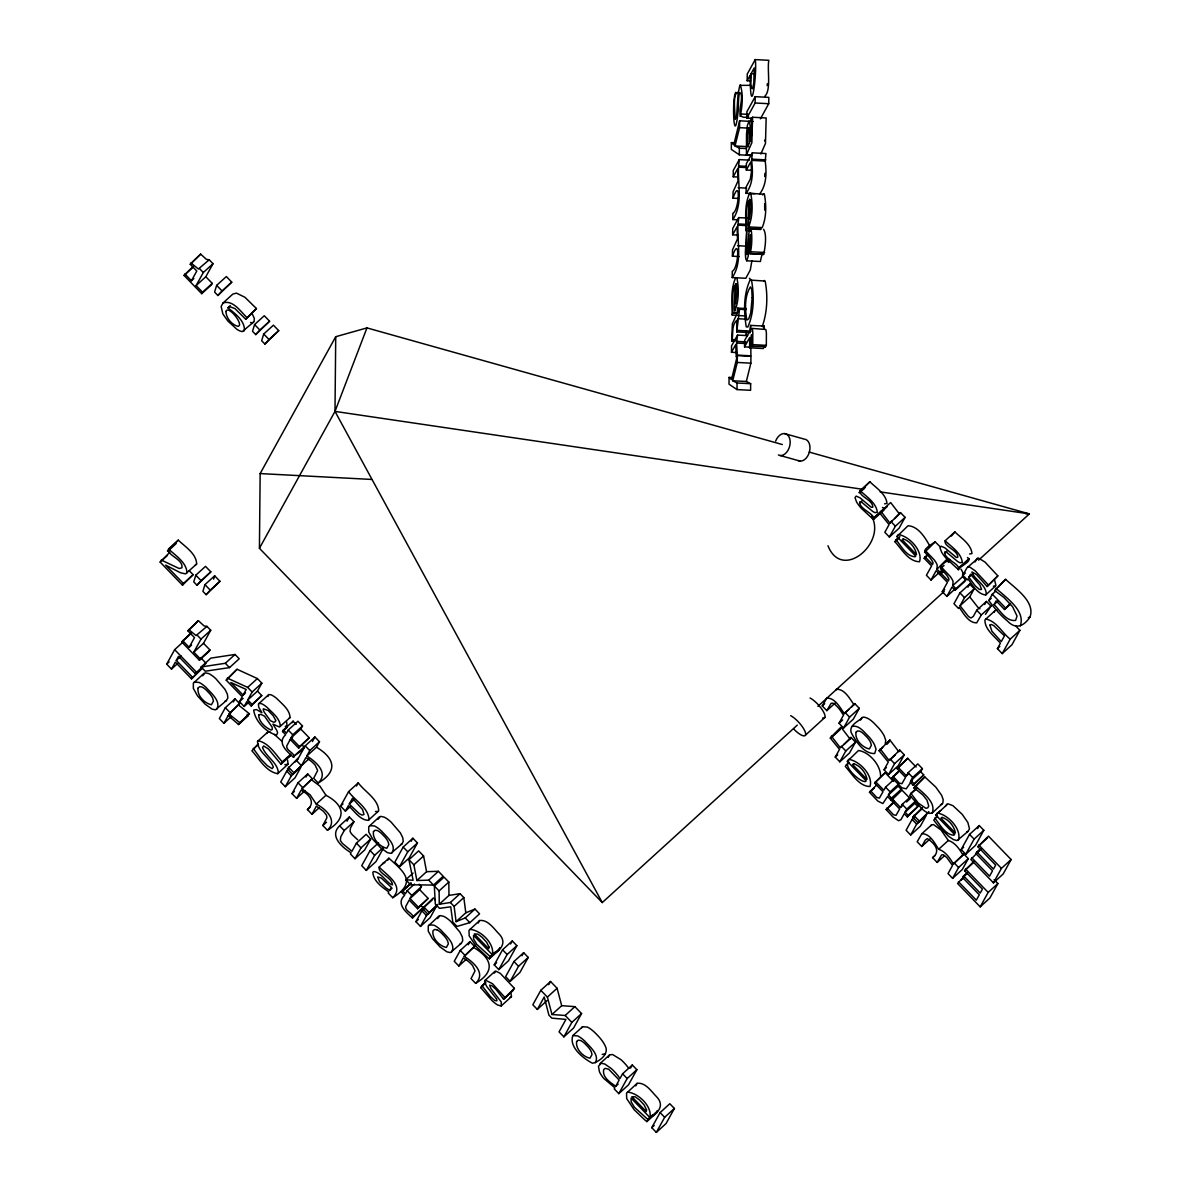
<?xml version="1.0" encoding="UTF-8"?>
<svg xmlns="http://www.w3.org/2000/svg" width="1192" height="1192" viewBox="0 0 1192 1192"><rect width="100%" height="100%" fill="white"/><g stroke="black" fill="none" stroke-linecap="round" stroke-linejoin="round"><path stroke-width="1.5" d="M797.284 725.108L602.273 902.567L259.424 548.29L260.154 473.582L335.727 336.71L366.957 327.904L782.31 444.527M259.424 548.29L334.997 411.404L335.727 336.71M732.469 377.581L729.072 377.402L729.012 384.182L736.999 389.59L750.602 390.305L750.662 383.705L746.341 381.485L732.737 380.769L737.267 362.442L737.341 355.603L750.93 356.319L750.871 363.158L746.341 381.485M734.779 142.787L731.381 142.608L731.307 149.387L739.308 154.811L751.213 155.437M736.582 352.549L731.486 352.281L731.545 345.933L737.535 335.086L747.742 335.623M751.914 260.705L750.319 269.913L745.82 278.287L732.216 277.572L732.29 271.225C738.563 268.885 740.351 233.543 732.424 256.191L739.234 256.548M732.424 256.191L732.499 249.843L737.476 238.996L737.118 226.704L732.648 234.809L737.744 235.077M732.648 234.809L732.707 228.462L738.697 217.615L747.19 218.061M737.893 219.835L732.797 219.566L732.856 213.219C739.129 210.865 740.917 175.522 733.005 198.17L738.101 198.438M733.005 198.17L733.065 191.838L738.042 180.975L737.684 168.698L733.214 176.788L738.31 177.057M733.214 176.788L733.274 170.456L739.263 159.609L749.455 160.13M735.047 341.329L731.65 341.15C733.84 334.475 730.756 326.012 736.865 320.246L736.745 331.912L750.349 332.628M732.216 315.06C734.749 305.748 730.607 294.528 734.987 285.082L734.734 311.186C739.085 300.905 738.921 288.688 736.954 277.87L735.807 277.557C730.368 289.045 732.022 302.649 732.216 315.06L737.312 315.329M750.513 85.347L739.845 85.362L738.116 93.393L736.641 116.086L735.315 119.245C735.211 113.836 731.709 90.443 739.219 92.484M736.999 389.59L737.073 382.99L732.737 380.769M731.486 352.281L735.732 344.577L736.254 357.019L737.312 355.112L736.582 343.043L737.535 335.086M736.745 331.912L739.487 309.279L746.281 309.637M746.296 308.549L737.803 308.102L737.759 312.393L739.487 309.279M732.216 277.572C742.705 262.091 737.029 242.498 737.967 225.154L738.697 217.615M732.797 219.566C743.272 204.07 737.595 184.477 738.533 167.148L739.263 159.609M739.308 154.811L739.368 148.195L735.032 145.975L739.576 127.663L739.636 120.809L753.24 121.524M748.531 116.741C732.618 120.75 744.389 101.484 740.768 93.319C737.878 89.4 738.653 110.066 738.057 111.988C733.959 150.55 731.59 97.744 735.807 92.306M749.664 347.125L744.553 346.857L744.627 340.51L749.768 331.182L750.647 325.386L764.251 326.101L764.221 328.947M754.566 193.73L746.073 193.298L746.132 186.95L750.304 179.128L751.347 172.587A11.264 1.624 -87 0 0 751.243 165.882L750.766 161.918L746.296 170.024L751.392 170.292M746.296 170.024L746.356 163.677L752.346 152.829L765.949 153.544L765.219 161.084C766.56 172.199 766.843 184.626 759.662 193.998M751.541 155.035L746.445 154.766L746.52 134.189L747.354 125.607L749.053 121.018L750.155 125.354L750.453 141.326L751.765 133.504L751.541 119.096L752.569 117.248L766.173 117.948L765.473 143.412L760.868 154.006M751.899 118.38L746.803 118.112L746.862 111.765L755.207 96.656L768.81 97.371L768.751 103.704L760.407 118.828M750.573 80.922L747.175 80.743L747.235 74.068L755.221 59.6L768.81 60.315C767.022 69.866 771.462 90.264 764.713 96.388M746.058 230.771C748.606 221.474 744.449 210.239 748.829 200.807L748.576 226.912L762.18 227.627C766.531 217.331 766.367 205.128 764.4 194.296L749.649 193.283C744.225 204.771 745.864 218.374 746.058 230.771L751.154 231.039M751.049 73.71C751.928 77.48 749.247 87.537 752.539 88.759L753.791 82.948L754.238 67.929L751.049 73.71L754.447 73.889M750.006 253.732L750.379 234.705L748.174 256.34L746.728 260.795L745.82 258.977A14.989 2.16 -87 0 1 745.372 252.466C748.531 195.115 744.672 279.077 747.935 246.997C749.47 208.675 754.432 238.698 750.006 253.732L763.61 254.432C765.249 247.847 767.007 234.005 763.551 229.311M764.042 347.006L763.208 348.526L749.604 347.811L749.708 337.53L744.553 346.857M749.604 347.811L751.377 334.714L751.809 346.306L752.733 344.637L752.808 332.806A10.683 1.535 -87 0 0 752.122 328.739L750.617 329.663L750.647 325.386M746.073 193.298C753.255 183.911 752.957 171.484 751.616 160.369L752.346 152.829M755.221 59.6C757.442 71.714 750.453 125.279 750.14 75.349L747.175 80.743M746.803 118.112L755.147 103.004L755.207 96.656M760.556 227.568L760.749 229.505L747.16 228.79M763.61 254.432L750.021 253.389M750.453 346.291L765.413 346.678M764.713 210.15L764.683 203.653M765.413 347.021L766.337 345.352L766.396 333.522A10.683 1.535 -87 0 0 765.726 329.454L751.75 328.396M746.013 335.116L746.147 331.465M860.162 490.612C858.747 496.393 871.456 499.225 872.753 506.153L872.768 507.226L871.278 507.285L859.983 497.809L856.169 496.095L854.992 497.645L856.586 501.996A14.989 4.5 47.7 0 0 861.443 508.462L873.483 519.563C875.449 513.767 860.952 510.191 859.685 503.009L859.73 501.862L861.146 501.787L872.693 511.413L874.883 512.649L877.312 512.292C876.403 502.89 866.405 496.706 860.162 490.612L869.862 481.777C876.105 487.871 886.118 494.054 887.012 503.456L884.598 503.829M945.152 540.736C943.736 546.517 956.446 549.348 957.742 556.277L957.757 557.349L956.267 557.409L944.973 547.918L941.159 546.219L939.981 547.754L941.591 552.12A14.989 4.5 47.7 0 0 946.433 558.586L958.472 569.687C960.454 563.876 945.941 560.315 944.675 553.118L944.72 551.971L946.15 551.911L957.683 561.536L959.873 562.773L962.302 562.415C961.393 553.013 951.395 546.83 945.152 540.736L954.866 531.9C961.11 537.994 971.107 544.178 972.002 553.58L969.588 553.937M764.936 173.287L764.698 176.565M740.038 116.294C742.482 106.684 743.346 94.213 740.307 84.811M762.135 253.821L760.332 261.51L746.728 260.795M767.156 85.66L767.395 83.663M750.826 121.673L751.303 117.77M494.308 973.119L495.932 971.152L500.312 973.387L514.423 988.392L503.65 999.179L495.812 989.211L491.789 985.635L489.599 985.173L491 988.704L501.281 1001.98L501.191 1005.959L497.69 1005.035A14.989 4.5 47.7 0 1 491.819 1000.416L480.719 987.617L485.502 982.253M510.027 997.227L511.457 996.616L510.981 993.145M258.098 744.017L251.914 750.841C259.29 758.961 266.084 771.686 277.661 773.668L288.047 764.221L287.585 760.153M267.902 696.5L268.766 694.578L271.061 694.817A15.034 4.515 47.7 0 1 276.693 698.438C281.878 703.816 289.85 709.553 290.043 717.584L279.435 727.016L272.923 724.11L276.887 730.562L277.587 732.797L276.618 735.091C266.04 732.409 255.013 721.071 253.702 710.074L256.459 709.538L261.897 712.682L258.709 707.169L258.44 703.995L268.766 694.578M739.636 120.809L733.81 144.828L731.381 142.608M737.341 355.603L731.501 379.622L729.072 377.402M280.329 726.42C280.15 718.389 272.178 712.637 266.978 707.273A15.034 4.515 47.7 0 0 261.361 703.638L259.066 703.414M382.334 864.274L383.437 862.665L384.807 862.71M994.337 612.181L994.635 611.049M764.564 140.939L764.817 139.986M186.95 572.845C186.682 562.4 175.403 555.606 168.564 548.961L178.279 540.14C185.118 546.77 196.397 553.565 196.65 564.01L185.579 573.888L180.618 572.816L165.614 565.112L183.419 583.514L182.495 585.183L160.145 562.073L169.756 552.313M277.661 773.668L278.347 773.057C278.019 762.567 265.935 756.95 262.508 747.503L263.685 745.983L268.289 748.859L280.999 764.221L282.28 761.912C275.412 754.178 268.9 743.018 258.217 740.768L257.546 741.394C257.546 751.928 270.077 757.635 273.34 767.112L272.119 768.631L267.351 765.696L260.974 759.17L253.24 748.427M266.963 733.512L267.932 731.933L270.465 732.231M216.646 285.38L214.59 292.085L217.898 295.497L231.755 282.132L226.361 276.544L216.646 285.38L222.055 290.952L217.898 295.497M254.581 324.567L252.51 331.272L255.729 334.594L269.586 321.214L264.281 315.731L254.581 324.567L259.886 330.05L255.729 334.594M263.715 334.013L261.659 340.718L264.877 344.041L278.734 330.661L273.43 325.178L263.715 334.013L269.019 339.496L264.877 344.041M195.801 575.2L193.745 581.905L196.963 585.212L210.82 571.847L205.516 566.364L195.801 575.2L201.105 580.668L196.963 585.212M204.95 584.646L202.893 591.351L206.112 594.674L219.969 581.294L214.664 575.81L204.95 584.646L210.254 590.129L206.112 594.674M213.636 579.163L214.664 575.81M478.215 923.055L479.616 920.522C487.841 919.404 493.652 928.434 498.792 933.679C507.032 941.904 501.757 949.622 492.4 954.777L473.567 935.318L473.611 939.043L476.785 944.362L490.463 956.833L489.361 958.83L487.185 957.072L476.547 946.88L469.156 935.824L468.992 930.386L479.616 920.522M635.753 1085.852L637.139 1083.319C645.379 1082.187 651.19 1091.216 656.315 1096.476C664.57 1104.686 659.295 1112.404 649.938 1117.56L631.104 1098.1L631.149 1101.825L634.323 1107.144L648.001 1119.616L646.898 1121.612L644.723 1119.869L634.084 1109.663L626.694 1098.607L626.53 1093.183L637.139 1083.319M880.59 776.648C881.022 765.443 869.37 751.884 858.449 750.528L847.333 761.345L866.167 780.805L865.526 781.535C859.968 782.593 842.401 765.607 848.853 762.254M202.58 675.819L205.248 672.809L208.749 673.584A15.645 4.694 47.7 0 1 215.737 678.606L224.945 689.289L227.359 694.116L227.851 697.946L226.435 700.524L215.469 709.851L211.997 709.091L205.039 704.085L197.514 695.86L193.342 688.425L193.357 683.195L203.996 673.286M377.968 819.351L380.635 816.341L384.137 817.116A15.645 4.694 47.7 0 1 391.125 822.122L400.333 832.821L402.747 837.648L403.239 841.477L401.823 844.055L390.857 853.383L387.385 852.623L380.427 847.616L372.902 839.392L368.73 831.956L368.745 826.726L379.369 816.818M437.494 918.57L440.161 915.56L443.662 916.335A15.645 4.694 47.7 0 1 450.665 921.341L459.859 932.04L462.287 936.867L462.764 940.697L461.349 943.274L450.397 952.602L446.911 951.842L439.952 946.835L432.443 938.611L428.256 931.176L428.286 925.946L438.909 916.037M885.269 743.674L885.76 740.396L884.255 736A15.645 4.694 47.7 0 0 878.817 728.163C874.392 723.723 869.847 717.659 863.157 717.033C858.94 721.13 848.436 725.123 851.267 732.752C855.96 741.454 863.842 753.865 874.66 753.553L876.06 749.232L874.541 744.836A15.645 4.694 47.7 0 0 869.117 736.999C864.513 732.767 859.283 724.766 852.206 726.36M860.475 720.102L861.905 717.524M947.253 558.899L936.986 569.165L940.071 572.354L939.236 573.873L936.152 570.685L930.997 580.012L926.422 575.289L931.578 565.962L924.158 558.288L927.421 554.563M608.158 1057.393L609.648 1054.816L612.613 1054.547L621.062 1059.733A17.835 5.349 47.7 0 1 628.81 1068.39M602.273 902.567L334.997 411.404L366.957 327.904M762.284 326.519C767.29 312.2 767.976 295.884 765.16 281.074L750.066 280.06C743.48 294.275 743.704 311.634 746.252 326.832L747.771 327.085C754.298 312.885 754.134 295.541 751.556 280.358L749.41 278.272M184.864 273.951L191.435 280.746L196.784 271.046L190.228 264.251L200.658 254.105L206.38 259.349L209.241 259.796L213.01 263.7L205.814 276.738L212.236 283.368L211.431 284.843L201.716 293.679L184.06 275.426L193.357 266.218M200.658 254.105L190.228 264.251M201.716 293.679L202.536 292.204L196.114 285.558L203.31 272.536L213.01 263.7M243.6 331.272L244.42 330.437C244.926 320.603 234.839 313.421 227.866 307.774L230.101 306.791L234.943 308.579L245.686 319.218L256.414 308.519L244.881 297.24L236.418 293.113L232.783 294.126L223.068 302.947L221.131 306.538L222.874 313.958L227.866 321.035L236.955 329.35A16.643 5.006 47.7 0 0 242.363 331.54L254.134 321.602L254.343 318.428L252.227 313.839M245.686 319.218L256.414 308.519M161.263 560.046L179.172 568.51L181.929 567.809L182.033 566.26C181.482 558.512 166.597 554.98 168.564 548.961M178.279 540.14L167.431 551.032M189.304 570.745L193.119 574.678L182.495 585.183M177.563 663.586L171.499 669.099L166.686 664.123L174.658 649.67L183.151 641.937M182.57 640.521L189.141 647.316L194.49 637.616L187.919 630.836L198.364 620.674L204.07 625.919L206.946 626.381L210.716 630.27L203.519 643.308L209.941 649.938L209.121 651.413L199.422 660.249L181.75 641.996L191.063 632.803M171.499 669.099L175.343 662.141L191.495 678.829L202.148 668.295L191.495 678.829M192.434 677.116L176.282 660.428L178.532 656.345L195.399 673.778L202.67 667.148M198.364 620.674L187.919 630.836M199.422 660.249L200.226 658.774L193.804 652.143L201.001 639.106L210.716 630.27M195.399 673.778L206.037 663.229L200.941 657.954M226.227 680.14L237.059 669.263L257.368 678.561L261.838 683.18L257.457 691.122L247.757 699.957L252.063 704.398L251.199 705.962L246.893 701.507L244.151 706.483L239.488 701.656L242.229 696.679L226.227 680.14L237.059 669.263M223.917 723.276L228.164 715.572L238.653 724.542L239.696 722.635L229.013 714.038L239.607 703.593L235.047 698.87L225.333 707.705L219.343 718.553L223.917 723.276L231.203 716.645M233.334 701.969L235.047 698.87M229.013 714.038L239.607 703.593M243.079 695.13L246.208 689.468L230.875 682.509L243.079 695.13L245.507 692.924M247.757 699.957L252.138 692.016L261.838 683.18M238.653 724.542L249.411 713.799L238.728 705.202M257.457 691.122L261.763 695.562L251.199 705.962M302.261 745.268C308.594 749.202 294.305 753.761 293.545 757.367C287.51 751.914 276.47 743.063 285.648 734.704L282.564 731.515L283.398 729.996L293.098 721.16L296.197 724.349M292.651 737.222L290.222 739.427L298.641 748.129L299.475 746.609L291.057 737.908L300.771 729.072L302.485 725.958L297.911 721.235L288.211 730.07L286.482 733.184L283.398 729.996M292.264 722.68L293.098 721.16M290.222 739.427L286.75 745.939C285.946 751.169 295.81 753.061 293.545 757.367M291.057 737.908L292.785 734.793L302.485 725.958M294.677 762.358L298.149 758.246L287.391 768.974L292.606 774.353L303.349 763.625L292.606 774.353M289.135 768.914L286.706 771.12L280.716 781.967L285.29 786.69L295.005 777.854L300.995 767.007L291.28 775.843L285.29 786.69M300.771 729.072L309.19 737.774L298.641 748.129M301.442 765.681L305.912 757.576L309.98 760.287A11.264 3.382 47.7 0 1 315.209 765.204L317.653 770.539L313.66 778.302L318.219 783.025C329.156 772.729 315.373 761.211 306.761 756.026L316.476 747.205L319.486 741.737L314.911 736.999L305.212 745.834L296.868 760.958L301.442 765.681L308.728 759.051M312.408 741.543L314.911 736.999M306.761 756.026L309.786 750.558L319.486 741.737M292.01 793.634L298 782.786L307.7 773.951L312.274 778.674L301.904 788.717L310.173 794.9L316.252 804.108C325.222 808.504 338.319 820.26 327.428 830.228L322.853 825.505L326.936 817.697L326.474 815.119L323.479 811.365L316.357 806.12L312.006 814.3L307.432 809.577C316.297 802.246 308.43 793.649 301.055 790.251L296.584 798.357L292.01 793.634L294.439 791.428M305.986 777.05L307.7 773.951M301.904 788.717L312.274 778.674M340.584 806.12L348.571 791.667L358.27 782.831C364.603 791.697 378.281 798.849 378.728 810.813L368.313 820.349C359.716 820.111 354.397 810.754 348.377 805.703L345.397 811.096L340.584 806.12L343.013 803.915M356.497 786.035L358.27 782.831M349.286 804.064L352.474 798.282L362.606 809.621L363.992 814.523L361.936 815.06L359.179 813.585L349.286 804.064L354.128 799.653M339.645 825.818C328.739 836.113 342.491 847.631 351.104 852.802L350.433 854.008L355.007 858.732L364.722 849.911L370.712 839.049L366.138 834.326L356.423 843.161L351.953 851.267L342.611 843.593A5.081 1.52 47.7 0 1 340.346 840.047L340.808 836.724L344.22 830.541L353.92 821.705L349.345 816.982L339.645 825.818L344.22 830.541M347.021 821.213L349.345 816.982M353.92 821.705L350.508 827.889L350.046 831.226A5.081 1.52 47.7 0 0 352.325 834.758L357.675 839.764M355.007 858.732L360.997 847.884L370.712 839.049M746.445 154.766L751.869 142.697L752.569 117.248M378.564 842.833L370.071 850.567L361.727 865.675L366.302 870.398L376.001 861.563L383.511 847.974M366.302 870.398L374.646 855.29L383.139 847.557M379.19 867.046C377.76 873.676 391.781 876.969 392.526 884.837C387.817 884.389 381.261 872.142 373.722 871.501L372.858 872.231C373.2 881.022 382.14 887.265 388.83 891.869L388.19 893.017L392.734 897.725C417.423 882.274 404.148 871.888 388.89 858.21L379.19 867.046C386.312 874.943 404.982 885.716 392.734 897.725M387.877 860.073L388.89 858.21M403.179 847.065L394.835 862.174L399.409 866.897L409.109 858.076L417.453 842.953L412.879 838.229L403.179 847.065L407.738 851.788L399.409 866.897M748.576 226.912C752.927 216.616 752.763 204.413 750.796 193.581L750.26 193.059M411.21 841.254L412.879 838.229M389.665 890.349L391.334 887.34L381.112 877.923L377.64 876.984L379.592 881.782L385.88 887.876L389.665 890.349L392.093 888.144M435.438 900.109L433.352 897.963L412.507 917.989C406.457 912.551 395.431 903.685 404.61 895.326L401.525 892.138L410.853 882.899M414.443 884.077L407.172 890.692L405.444 893.806L402.36 890.618M412.507 917.989C414.771 913.683 404.907 911.806 405.712 906.561L409.184 900.049L417.602 908.751L418.437 907.231L410.018 898.544L411.732 895.416L421.447 886.595L419.152 884.226M737.803 308.102L736.924 313.913L732.38 323.747L731.65 341.15M410.018 898.544L419.718 889.709L421.447 886.595M419.718 889.709L428.137 898.41L417.602 908.751M436.197 906.725L430.208 917.572L420.493 926.408L415.919 921.684L421.908 910.837L424.337 908.617M420.493 926.408L426.483 915.56L437.509 905.235M437.345 904.445L427.809 914.07L422.594 908.691L432.309 899.856M763.416 327.606L764.251 326.101M458.831 966.027L463.301 957.921L467.368 960.633A11.264 3.382 47.7 0 1 472.598 965.55L475.042 970.884L471.049 978.647L475.623 983.37C486.56 973.074 472.762 961.557 464.165 956.371L474.535 946.344L469.961 941.62L460.246 950.441L454.256 961.288L458.831 966.027L466.117 959.396M468.247 944.72L469.961 941.62M464.165 956.371L474.535 946.344M492.4 954.777C494.829 943.513 480.54 929.998 469.901 929.358M499.895 947.714L499.061 949.994L489.361 958.83M494.233 964.894L502.562 949.771L512.277 940.935L516.851 945.673L508.507 960.782L498.792 969.617L494.233 964.894L496.647 962.674M510.608 943.96L512.277 940.935M498.792 969.617L507.136 954.494L516.851 945.673M513.946 961.542L505.617 976.65L510.191 981.374L519.891 972.538L528.235 957.429L523.66 952.706L513.946 961.542L518.52 966.265L510.191 981.374M521.992 955.731L523.66 952.706M503.65 999.179L514.423 988.392M540.81 990.314L547.381 997.108L551.985 1014.511L561.7 1005.676L557.096 988.272L550.525 981.478L540.81 990.314L532.824 1004.782L537.339 1009.43L547.039 1000.595M548.752 984.696L550.525 981.478M537.339 1009.43L544.208 996.974L548.901 1015.122L551.822 1018.147L565.932 1019.413L559.048 1031.885L563.876 1036.861L573.576 1028.025L581.562 1013.558L574.872 1006.644L561.7 1005.676M869.862 481.777L859.089 492.564M563.876 1036.861L571.847 1022.393L581.562 1013.558M889.917 523.065L900.511 512.62L905.086 517.358L899.096 528.205L889.396 537.026L884.822 532.303L889.068 524.599L879.905 513.26L880.948 511.368L889.917 523.065L892.346 520.859M894.775 518.654L900.511 512.62M889.396 537.026L895.386 526.179L905.086 517.358M895.997 539.678C901.122 545.891 906.263 556.396 915.098 556.768L915.739 556.023L896.906 536.579L898.306 534.582C908.93 535.908 923.159 550.749 919.524 561.745C908.528 561.611 901.673 549.154 894.894 541.675L898.425 537.473M835.309 702.922L826.816 710.655L822.242 705.932L826.786 698.095C834.996 697.678 840.092 707.72 844.338 713.621L849.196 709.21M615.713 1086.27L619.155 1080.012L608.74 1069.269L605.193 1068.345L603.718 1069.582C601.96 1077.196 610.334 1082.455 615.713 1086.27L618.141 1084.064M622.596 1073.798L620.004 1078.507A17.835 5.349 47.7 0 0 611.347 1068.568L604.821 1064.039L601.275 1063.234L598.444 1066.229L599.457 1071.832A12.605 3.785 47.7 0 0 603.882 1078.522L614.863 1087.804L614.252 1088.907L618.827 1093.645L628.527 1084.809L636.871 1069.701L632.296 1064.963L622.596 1073.798L627.171 1078.522L618.827 1093.645M826.816 710.655L831.167 703.265L833.297 703.28L835.592 705.023A11.264 3.382 47.7 0 1 840.479 710.566L843.489 715.17L839.019 723.276L843.593 727.999L853.308 719.163L859.298 708.316L854.724 703.593L844.338 713.621M630.568 1068.107L632.296 1064.963M924.992 556.768L932.561 564.591L933.083 562.758C927.808 551.121 916.514 553.595 935.184 541.868L939.966 546.547M924.56 552.373L935.184 541.868M831.39 736.135L840.36 747.846L850.954 737.401L855.528 742.124L849.538 752.971L839.824 761.807L835.249 757.084L839.511 749.381L830.332 738.042L841.09 727.299L850.06 739.01L843.996 744.538M841.09 727.299L830.332 738.042M851.624 707.005L854.724 703.593M843.593 727.999L849.583 717.152L859.298 708.316M951.35 536.057L954.866 531.9M936.986 569.165L937.18 565.023A10.683 3.204 47.7 0 0 934.021 559.659L925.469 550.704M943.274 570.953L940.846 573.158L948.415 580.981L948.951 579.148C944.749 568.524 932.204 569.687 949.83 559.361M955.343 588.684L946.85 596.402L942.276 591.679L947.431 582.352L940.011 574.678L940.846 573.158M850.06 739.01L850.954 737.401M839.824 761.807L845.813 750.96L855.528 742.124M649.938 1117.56C652.367 1106.295 638.063 1092.781 627.439 1092.14M847.333 761.345L848.749 759.364C859.357 760.69 873.602 775.53 869.966 786.511C858.955 786.377 852.101 773.936 845.322 766.456L846.424 764.459M657.433 1110.512L656.598 1112.777L646.898 1121.612M651.756 1127.677L660.1 1112.568L669.815 1103.732L674.389 1108.456L666.045 1123.564L656.33 1132.4L651.756 1127.677L654.184 1125.472M946.85 596.402L952.006 587.075L955.09 590.263L964.805 581.428L965.639 579.923L962.555 576.719L962.749 572.577A10.683 3.204 47.7 0 0 960.976 569.15M955.09 590.263L955.924 588.744L952.84 585.555L953.049 581.413A10.683 3.204 47.7 0 0 949.875 576.049L941.337 567.094M967.472 557.543C973.655 561.045 959.188 566.319 958.472 569.687M962.853 575.244L966.95 567.824L978.349 558.005L984.994 562.073L997.838 575.855L987.11 586.538L976.591 574.633L971.987 571.996C973.715 579.193 986.782 585.048 986.216 594.435L985.665 594.972C977.425 594.063 972.434 585.034 968.038 578.776L967.397 579.938L962.853 575.244L965.282 573.024M656.33 1132.4L664.674 1117.291L674.389 1108.456M975.026 561.953L977.366 558.228M959.947 592.901L953.958 603.748L958.532 608.471L959.188 607.264C963.434 613.239 968.5 623.014 976.695 622.865L981.299 614.968L991.014 606.132L986.44 601.409L976.725 610.244L973.328 616.413L971.107 617.948A5.081 1.52 47.7 0 1 967.993 615.921L960.052 605.73L964.522 597.624L974.222 588.788L969.647 584.065L959.947 592.901L964.522 597.624M968.872 577.271L970.541 574.261L979.958 585.123L981.567 589.444L979.466 589.489L975.369 586.002L968.872 577.271L972.523 573.948M967.934 587.164L969.647 584.065M879.1 750.736L889.858 739.994L898.828 751.705L899.722 750.096L904.296 754.819L898.306 765.666L888.591 774.502L884.032 769.779L888.278 762.075L879.1 750.736L882.736 747.414M889.858 739.994L886.386 744.106M960.052 605.73L969.752 596.894L974.222 588.788M890.662 799.683L891.497 798.163L888.413 794.975L898.112 786.139L901.212 789.327L900.377 790.847L890.662 799.683L887.578 796.494L882.855 803.557L877.819 801.069L869.489 792.308L876.463 785.141M870.398 790.654L876.746 797.508L879.383 798.118L883.004 791.756L874.585 783.069L885.134 772.714L893.553 781.416M899.722 750.096L889.128 760.541L880.158 748.829M987.11 586.538L997.838 575.855M885.134 772.714L874.585 783.069M888.591 774.502L894.581 763.655L904.296 754.819M984.726 604.493L986.44 601.409M894.06 779.404L885.567 787.137L883.838 790.251L875.42 781.55M1010.563 603.971L1004.498 609.499L996.125 600.842L994.068 604.582C1000.028 610.274 1006.093 621.807 1015.599 620.406L1017.059 616.085L1012.574 606.713L1003.873 597.415L994.59 590.502L1005.571 579.342C1015.673 588.729 1035.52 601.736 1029.977 617.098C1023.496 626.739 1015.524 629.555 1007.449 621.032C1000.326 615.087 994.292 607.995 988.809 600.544L992.295 594.227L995.931 590.919M912.551 779.881L906.203 788.821L901.867 787.808L892.033 777.899L899.006 770.732M892.942 776.26L899.289 783.099L901.927 783.71L905.548 777.363L897.129 768.661L907.678 758.306L916.097 767.007M991.014 606.132L985.456 614.372M1005.571 579.342L998.226 587.179M907.678 758.306L897.129 768.661M888.413 794.975L890.126 791.861L898.634 784.127M907.336 816.907L908.17 815.388L905.071 812.199L914.786 803.363L917.87 806.552L907.336 816.907L904.236 813.704L900.914 819.723L898.53 820.707L892.838 816.833L886.148 809.517L894.343 801.247M887.057 807.878L893.404 814.717L896.041 815.343L899.662 808.981L891.243 800.279L901.793 789.938L910.211 798.64L906.576 801.948M897.963 767.141L906.382 775.843L908.11 772.729L917.81 763.893L922.384 768.616L920.671 771.731L910.956 780.566L914.041 783.755L913.206 785.275L910.122 782.086M901.793 789.938L891.243 800.279M1004.498 609.499L1010.28 603.39M910.956 780.566L912.685 777.452L922.384 768.616M892.093 798.774L900.496 807.461L902.225 804.347L910.718 796.614M910.897 793.351L909.764 795.407L922.638 809.517A15.198 4.559 47.7 0 0 929.149 813.361L932.129 813.108L942.812 803.17L943.215 799.698L941.62 795.302L935.899 787.227L924.798 776.916L913.951 787.793L922.772 794.87L926.989 800.16L928.747 806.03L927.734 807.863L925.871 808.295L918.257 803.05L910.897 793.351L915.739 788.94M920.671 771.731L923.755 774.934L913.206 785.275M905.071 812.199L906.799 809.07L915.292 801.352M924.798 776.916L913.951 787.793M1015.361 625.621L1019.905 630.33L1011.933 644.783L1002.219 653.618L997.406 648.642L1000.371 643.248C994.769 636.334 984.667 629.659 984.935 619.885L995.543 610.23L996.914 610.185M1002.219 653.618L1010.205 639.15L1019.905 630.33M917.974 822.674L928.732 811.946L917.974 822.674L912.774 817.295L922.31 807.669M914.502 817.22L912.089 819.426L906.099 830.288L910.673 835.011L920.373 826.175L926.363 815.328L916.648 824.164L910.673 835.011M934.841 818.129C939.966 824.328 945.122 834.832 953.943 835.205L954.583 834.474L935.765 815.015L948.013 803.795L952.959 805.688L962.257 814.389L967.859 822.495L969.483 828.827L968.083 831.346L957.087 840.598L953.421 839.585L948.504 836.233L937.538 824.998L933.753 820.111L937.27 815.909M921.833 833.729C929.879 833.432 934.841 843.295 938.611 849.315C945.465 851.356 949.845 858.091 953.362 863.976L963.062 855.141C959.56 849.255 955.179 842.521 948.311 840.479L941.024 830.004L933.545 824.596L931.548 824.909L921.833 833.729L917.184 841.746L921.759 846.469L925.216 840.196L927.287 838.602C933.753 842.64 941.606 850.82 932.606 857.674L937.18 862.412L944.466 855.782M945.465 806.179L946.865 804.183M937.18 862.412L941.561 854.902L943.483 854.798L946.955 857.718L952.497 865.511L948.027 873.617L952.602 878.34L962.317 869.504L968.306 858.657L963.732 853.934L953.362 863.976M961.184 849.509L969.528 834.4L979.243 825.564L983.817 830.288L975.473 845.396L965.758 854.232L961.184 849.509L963.613 847.303M963.062 855.141L963.732 853.934M977.574 828.589L979.243 825.564M965.758 854.232L974.102 839.123L983.817 830.288M952.602 878.34L958.591 867.493L968.306 858.657M963.345 877.312L957.548 883.451L980.197 906.844L989.896 898.008L997.883 883.555L994.098 879.651M967.248 872.604L963.613 875.911L980.226 893.076L982.417 889.113L964.581 870.696L974.013 861.25M979.019 851.103L970.795 859.432L993.443 882.84L1003.157 874.004L1011.129 859.551L988.481 836.143L977.842 846.678L995.663 865.109L993.472 869.072L976.859 851.908L980.509 848.585M958.487 881.737L976.322 900.169L979.288 894.79L962.674 877.625L963.613 875.911M971.733 857.733L989.569 876.15L992.534 870.786L975.92 853.606L976.859 851.908M980.197 906.844L988.168 892.391L997.883 883.555M993.443 882.84L1001.429 868.372L1011.129 859.551M762.567 194.952L763.863 193.775M930.833 825.773L931.548 824.909M835.83 690.049L836.486 689.259C844.696 688.842 849.807 698.885 854.053 704.8M216.72 709.359C221.399 701.194 210.924 693.029 206.037 687.426A15.645 4.694 47.7 0 0 199.049 682.42L194.281 682.122M392.108 852.891C396.787 844.726 386.312 836.561 381.425 830.958A15.645 4.694 47.7 0 0 374.422 825.952L369.669 825.654M451.634 952.11C456.312 943.945 445.838 935.78 440.951 930.177A15.645 4.694 47.7 0 0 433.962 925.171L429.195 924.873M595.285 1062.832C599.948 1054.667 589.489 1046.502 584.587 1040.899A15.645 4.694 47.7 0 0 577.598 1035.893L572.845 1035.595C568.703 1047.053 583.186 1058.407 592.454 1063.234C598.473 1062.072 608.307 1055.009 605.923 1047.589C603.554 1041.465 598.95 1036.563 594.301 1032.078A15.645 4.694 47.7 0 0 587.313 1027.057L582.545 1026.759L572.845 1035.595M581.636 1027.832L582.545 1026.759M932.129 813.108C936.629 802.097 922.265 792.486 915.083 785.752M1020.278 625.919C1025.82 610.572 1005.959 597.565 995.871 588.178M958.383 840.181C962.018 829.185 947.774 814.345 937.165 813.019M368.313 820.349L369.028 819.649C368.566 807.684 354.888 800.532 348.571 791.667M985.665 594.972L995.931 585.6L994.649 580.161M495.053 971.242L484.786 980.599L484.593 981.955L486.679 986.425L496.587 998.985L496.93 1000.878L494.65 1000.446L490.27 996.482L481.851 985.561M184.06 275.426L192.553 267.693M190.944 262.94L198.379 268.99L209.241 259.796M191.435 280.746L193.864 278.526M196.114 285.558L205.814 276.738M202.536 292.204L212.236 283.368M222.055 290.952L231.755 282.132M227.866 307.774L230.28 305.569M259.886 330.05L269.586 321.214M269.019 339.496L278.734 330.661M167.7 551.3L176.192 543.567M160.145 562.073L167.431 555.457M183.419 583.514L193.119 574.678M201.105 580.668L210.82 571.847M210.254 590.129L219.969 581.294M181.75 641.996L191.465 633.175M188.649 629.51L196.084 635.574L206.946 626.381M166.686 664.123L169.1 661.918M189.141 647.316L191.569 645.11M176.282 660.428L181.139 656.017M193.804 652.143L203.519 643.308M200.226 658.774L209.941 649.938M201.135 666.969L210.835 658.133L235.033 654.453L239.22 658.774L229.505 667.609L205.248 671.215L201.135 666.969L225.318 663.288L235.033 654.453M227.344 678.099L247.668 687.397L257.368 678.561M239.488 701.656L243.123 698.348M228.164 715.572L230.592 713.367M244.151 706.483L249.009 702.058M252.063 704.398L261.763 695.562M239.696 722.635L249.411 713.799M238.415 724.289L248.353 715.707M257.546 741.394L267.932 731.933M253.583 748.785L258.426 744.359M282.564 731.515L287.406 727.09M282.28 761.912L290.774 754.193M284.277 760.526L290.714 755.385L280.999 764.221M299.475 746.609L309.19 737.774M294.454 755.713L304.154 746.892M296.584 798.357L305.077 790.624M318.219 783.025C339.765 770.256 332.985 757.129 316.476 747.205M307.432 809.577L309.86 807.356M316.252 804.108L325.952 795.288L319.888 786.064L311.619 779.881M312.006 814.3L319.277 807.669M322.853 825.505L326.489 822.197M345.397 811.096L350.254 806.686M327.428 830.228C348.198 817.846 343.192 804.302 325.952 795.288M407.738 851.788L417.453 842.953M408.945 859.73L418.645 850.894L423.592 855.99L426.572 871.695L416.872 880.53L413.877 864.826L408.945 859.73L413.117 880.262L405.757 879.756L413.043 873.125M413.877 864.826L423.592 855.99M401.525 892.138L411.225 883.302M416.872 880.53L428.703 880.143L438.403 871.307L443.171 876.224L433.471 885.06L410.644 884.807L405.757 879.756M859.328 492.817L865.392 487.29M434.335 885.969L444.05 877.133L448.818 882.065L448.967 895.416L439.267 904.251L439.103 890.901L434.335 885.969L435.303 904.013L439.52 908.349L450.725 906.799L452.751 922.027L456.983 926.408L469.857 922.668L479.557 913.832L474.967 909.079L465.804 912.804L456.089 921.639L454.122 906.412L450.353 902.508L439.267 904.251M859.685 503.009L862.114 500.789M418.437 907.231L428.137 898.41M439.103 890.901L448.818 882.065M413.4 916.35L423.115 907.514L421.223 905.89M415.919 921.684L418.347 919.479M450.353 902.508L460.052 893.672L463.822 897.576L465.804 912.804M874.362 517.268L890.662 502.532L899.632 514.244M874.615 517.522L884.315 508.686L882.482 507.42M879.905 513.26L887.176 506.645M873.483 519.563L883.779 510.206M454.122 906.412L463.822 897.576M456.089 921.639L465.252 917.914L474.967 909.079M896.906 536.579L908.021 525.747C918.347 526.193 925.528 538.069 930.058 546.487M896.265 539.961L899.9 536.653M894.894 541.675L898.53 538.367M924.158 558.288L927.793 554.98M490.195 956.55L495.053 952.14M490.463 956.833L500.163 947.998M944.675 553.118L947.104 550.913M475.623 983.37C497.153 970.601 490.389 957.474 473.865 947.551M482.104 985.814L485.74 982.506M940.413 568.763L944.049 565.455M480.719 987.617L485.576 983.206M930.997 580.012L940.697 571.177M940.071 572.354L942.499 570.149M939.236 573.873L942.872 570.566M940.011 574.678L943.647 571.37M518.52 966.265L528.235 957.429M959.366 567.392L969.066 558.556M959.605 567.63L969.305 558.81M942.276 591.679L944.705 589.474M817.891 706.364L944.228 591.381M978.572 560.151L1029.381 513.901L809.174 452.081M952.84 585.555L962.555 576.719M822.242 705.932L824.67 703.712M503.397 998.926L513.35 990.343M955.924 588.744L965.639 579.923M501.191 1005.959L511.457 996.616M805.449 735.166L824.864 717.495M839.019 723.276L842.655 719.953M830.571 738.295L840.286 729.459M547.381 997.108L557.096 988.272M988.809 600.544L991.237 598.339M994.068 604.582L997.704 601.275M835.249 757.084L837.678 754.879M551.985 1014.511L565.172 1015.48L574.872 1006.644M846.692 764.742L849.121 762.522M886.624 744.359L889.053 742.154M997.406 648.642L999.835 646.437M890.335 759.438L895.192 755.013M884.032 769.779L886.446 767.559M869.489 792.308L874.347 787.882M892.033 777.899L898.097 772.371M906.382 775.843L908.811 773.638M891.497 798.163L901.212 789.327M599.948 1063.651L609.648 1054.816M914.041 783.755L923.755 774.934M886.148 809.517L893.434 802.901M914.219 788.076L916.648 785.871M911.165 793.634L917.229 788.106M900.496 807.461L902.925 805.256M908.17 815.388L917.87 806.552M912.774 817.295L922.474 808.459M627.171 1078.522L636.871 1069.701M935.765 815.015L940.622 810.59M935.109 818.397L937.538 816.192M921.759 846.469L930.252 838.736M938.611 849.315L948.311 840.479M932.606 857.674L935.035 855.469M647.733 1119.348L652.575 1114.922M648.001 1119.616L657.701 1110.78M977.842 846.678L987.542 837.857M975.92 853.606L980.778 849.196M964.581 870.696L973.074 862.963M962.674 877.625L967.517 873.2M961.184 880.128L963.613 877.923M288.047 764.221L284.814 764.683M195.294 565.053L196.65 564.01M289.149 718.18L290.043 717.584M223.068 302.947C232.872 299.639 240.486 311.365 246.714 317.355M225.184 701.015L226.435 700.524M400.572 844.547L401.823 844.055M460.097 943.766L461.349 943.274M604.985 1053.996L602.169 1054.399M763.655 280.776L764.474 280.463M1028.234 617.679L1029.977 617.098M940.518 804.704L941.844 804.272M966.801 831.763L968.083 831.346M967.651 567.064L969.916 567.154L975.294 570.908L988.123 584.676M253.3 322.436L252.063 322.704A16.643 5.006 47.7 0 1 250.514 322.451M378.013 811.514L375.48 811.484M995.365 586.151L993.413 586.121M448.967 895.416L460.052 893.672M285.246 726.42L287.034 725.585L286.601 721.726M485.353 980.077L492.49 983.713L504.723 997.227M985.829 619.065C996.467 621.002 1002.219 632.997 1010.205 639.15M426.572 871.695L438.403 871.307M735.807 92.767L739.204 92.946M755.147 103.004L768.751 103.704M741.305 114L748.099 114.343M739.576 127.663L748.069 128.11M735.032 145.975L748.636 146.691M739.368 148.195L746.177 148.553M752.286 159.177L765.875 159.877M751.616 160.369L765.219 161.084M739.204 165.941L745.998 166.299M738.533 167.148L747.026 167.595M738.131 187.68L746.624 188.127M738.623 223.962L747.131 224.409M737.967 225.154L746.46 225.601M747.16 228.417L760.764 229.132M737.565 245.701L746.058 246.148M751.094 251.78L764.683 252.48M733.318 312.691L736.716 312.87M733.303 313.064L736.716 313.243M739.427 315.612L746.222 315.969M737.699 318.741L746.192 319.173M737.58 330.407L751.183 331.123M732.558 339.511L735.956 339.69M737.476 341.433L745.968 341.88M736.582 343.043L745.089 343.49M752.733 344.637L766.337 345.352M737.312 355.112L750.915 355.827L750.811 348.571M737.267 362.442L750.871 363.158M737.073 382.99L750.662 383.705M260.154 473.582L371.636 479.437M1025.671 513.707L1029.381 513.901L880.188 491.879M334.997 411.404L863.604 489.435M436.659 929.686L434.499 929.477L432.994 930.818C431.698 938.178 439.505 946.195 446.359 947.461L448.371 943.811L447.641 941.024A8.88 2.667 47.7 0 0 444.378 936.137L441.025 932.666A8.94 2.682 47.7 0 0 436.659 929.686M784.5 433.575L804.287 439.118A11.235 7.48 -74.3 0 1 809.338 452.2A11.235 7.48 -74.3 0 1 798.163 460.544M780.253 455.538L800.041 461.095M274.428 734.525L281.714 741.022M992.295 594.227L1005.422 607.801M946.686 560.329L948.743 562.46M890.811 521.455L895.386 526.179M976.725 610.244L981.299 614.968M969.528 834.4L974.102 839.123M978.781 844.979L1001.429 868.372M908.11 772.729L912.685 777.452M845.009 712.429L849.583 717.152M890.007 758.932L894.581 763.655M913.817 815.403L919.017 820.781M965.52 868.983L988.168 892.391M885.567 787.137L890.126 791.861M902.225 804.347L906.799 809.07M841.239 746.237L845.813 750.96M912.089 819.426L916.648 824.164M954.017 862.77L958.591 867.493M199.541 268.632L203.31 272.536M225.318 663.288L229.505 667.609M305.212 745.834L309.786 750.558M502.562 949.771L507.136 954.494M660.1 1112.568L664.674 1117.291M197.231 635.217L201.001 639.106M247.668 687.397L252.138 692.016M565.172 1015.48L571.847 1022.393M288.211 730.07L292.785 734.793M428.703 880.143L433.471 885.06M465.252 917.914L469.857 922.668M370.071 850.567L374.646 855.29M288.434 767.082L293.649 772.461M423.652 906.799L428.852 912.178M174.658 649.67L196.337 672.065M407.172 890.692L411.732 895.416M225.333 707.705L229.907 712.429M286.706 771.12L291.28 775.843M298 782.786L302.574 787.51M356.423 843.161L360.997 847.884M421.908 910.837L426.483 915.56M460.246 950.441L464.82 955.179M247.072 714.261L248.115 715.453M969.752 596.894L977.708 607.086A5.081 1.52 47.7 0 0 979.958 608.784M871.59 516.27C886.699 542.539 842.178 581.815 827.978 545.757M775.664 441.07A11.235 7.48 -74.3 0 1 786.377 434.112A11.235 7.48 -74.3 0 1 789.089 448.043A11.235 7.48 -74.3 0 1 778.376 454.986M790.668 715.677A13.753 4.127 47.7 0 1 805.524 732.961A13.753 4.127 47.7 0 1 793.827 729.132M810.083 698.005A13.753 4.127 47.7 0 1 822.793 710.641A13.753 4.127 47.7 0 1 822.54 718.091M735.762 283.696L735.568 303.617L737.312 291.31L736.924 284.635L735.762 283.696M749.604 199.407L749.41 219.343L751.154 207.021L750.766 200.36L749.604 199.407M225.929 311.514C226.122 318.1 231.874 324.909 238.177 326.399L239.443 325.416C240.993 320.618 227.612 305.167 225.929 311.514M752.152 297.732L750.736 312.915L748.755 318.86L746.833 320.052C744.94 309.428 744.419 296.137 750.438 286.87L751.779 289.641L752.152 297.732M747.458 133.891L747.98 145.796L749.649 142.787L748.874 127.753L747.458 133.891M275.635 720.192L275.546 721.503L273.936 722.292L270.331 720.668L264.445 712.488A7.495 2.25 47.7 0 1 263.432 708.793L268.155 710.521L273.147 715.707L275.635 720.192M258.679 714.991C258.738 721.741 265.399 727.597 271.15 730.1L272.238 729.459L272.134 727.135L264.55 716.183L260.735 714.306L258.679 714.991M989.911 625.115L991.878 631.179L1001.28 641.609L1004.469 635.828L993.741 625.606L991.282 624.474L989.911 625.115M488.988 947.059L488.72 948.772L474.342 933.917L477.768 934.081L481.94 937.136L486.649 942.246L488.988 947.059M646.511 1109.841L646.258 1111.57L631.879 1096.714L635.306 1096.863L639.478 1099.933L644.187 1105.029L646.511 1109.841M198.081 688.067C196.784 695.428 204.577 703.444 211.431 704.725L213.457 701.075L212.727 698.288A8.88 2.667 47.7 0 0 209.464 693.401L206.097 689.93A8.94 2.682 47.7 0 0 201.746 686.935L199.585 686.726L198.081 688.067M373.469 831.599C372.172 838.959 379.965 846.976 386.819 848.242L388.845 844.592L388.115 841.805A8.88 2.667 47.7 0 0 384.852 836.918L381.485 833.461A8.94 2.682 47.7 0 0 377.134 830.466L374.973 830.258L373.469 831.599M576.645 1041.54C575.334 1048.9 583.141 1056.917 589.995 1058.198L592.022 1054.547L591.292 1051.761A8.88 2.667 47.7 0 0 588.014 1046.874L584.661 1043.402A8.94 2.682 47.7 0 0 580.31 1040.407L578.135 1040.199L576.645 1041.54M856.005 732.305C854.649 739.666 862.516 747.682 869.37 748.934L871.367 745.298L870.637 742.512A8.94 2.682 47.7 0 0 867.344 737.595L863.976 734.123A8.88 2.667 47.7 0 0 859.656 731.158L857.495 730.964L856.005 732.305M903.268 538.948L902.135 539.782L916.514 554.638C915.62 547.947 909.794 540.945 903.268 538.948M853.71 763.729L852.563 764.549L866.942 779.404C866.048 772.729 860.222 765.711 853.71 763.729M942.127 817.399L940.98 818.219L955.358 833.074C954.464 826.399 948.653 819.381 942.127 817.399"/></g></svg>
